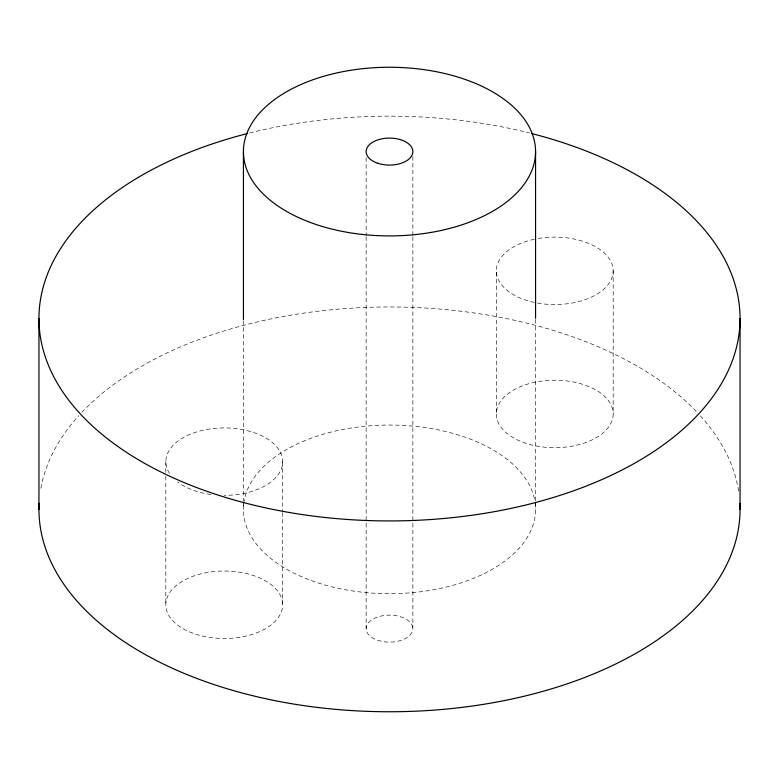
<?xml version="1.0" encoding="UTF-8"?>
<svg xmlns="http://www.w3.org/2000/svg" width="779" height="779" viewBox="0 0 779 779"><rect width="100%" height="100%" fill="white"/><g stroke="black" fill="none" stroke-linecap="round" stroke-linejoin="round"><path stroke-width="0.58" stroke-dasharray="3.9 2.92" d="M613.18 270.839L613.18 413.951A58.425 33.731 0 0 1 525.543 443.163A58.425 33.731 0 0 1 525.543 384.738A58.425 33.731 0 0 1 613.18 413.951M535.562 319.517L535.562 500.839M535.562 502.056L535.562 509.359M534.336 239.241A58.425 33.731 0 0 0 496.33 270.839L496.33 413.951M412.87 156.452L412.87 235.55M412.87 236.767L412.87 628.624A23.37 13.496 0 0 1 377.815 640.309A23.37 13.496 0 0 1 377.815 616.939A23.37 13.496 0 0 1 412.87 628.624M366.13 157.66L366.13 235.55M366.13 236.767L366.13 628.624M282.67 461.655L282.67 511.384M282.67 512.592L282.67 604.767A58.425 33.731 0 0 1 195.032 633.979A58.425 33.731 0 0 1 195.032 575.554A58.425 33.731 0 0 1 282.67 604.767M243.438 320.734L243.438 500.839M243.438 502.056L243.438 509.359M165.82 461.655L165.82 474.995M165.82 476.212L165.82 604.767M535.192 503.341A146.062 84.327 0 0 1 390.542 593.686A146.062 84.327 0 0 1 243.671 504.549M243.808 503.341A146.062 84.327 0 0 1 387.767 425.042A146.062 84.327 0 0 1 534.9 501.345M249.592 132.975A350.55 202.384 0 0 1 529.408 132.975M40.859 488.277A350.55 202.384 0 0 1 78.689 415.762M81.834 412.364A350.55 202.384 0 0 1 389.5 306.975A350.55 202.384 0 0 1 697.166 412.364M700.311 415.762A350.55 202.384 0 0 1 739.018 493.818M538.289 238.481A58.425 33.731 0 0 1 613.151 271.744A58.425 33.731 0 0 1 535.309 302.651M534.336 302.447A58.425 33.731 0 0 1 496.33 270.839M169.51 473.447A58.425 33.731 0 0 1 210.476 428.878A58.425 33.731 0 0 1 282.261 457.653A58.425 33.731 0 0 1 224.245 495.386M210.817 494.48A58.425 33.731 0 0 1 177.476 481.87"/><path stroke-width="1.17" d="M740.05 318.543L740.05 509.359M535.562 151.584L535.562 318.299M243.438 151.584L243.438 319.517M38.95 318.543L38.95 509.359M531.706 133.56A350.55 202.384 0 0 1 665.821 443.085A350.55 202.384 0 0 1 113.179 443.085A350.55 202.384 0 0 1 247.294 133.56M739.894 503.341A350.55 202.384 0 0 1 389.5 711.753A350.55 202.384 0 0 1 39.106 503.341M377.815 163.269A23.37 13.496 0 0 0 412.87 151.584A23.37 13.496 0 0 0 377.815 139.899A23.37 13.496 0 0 0 377.815 163.269M307.627 221.421A146.062 84.327 0 0 0 535.192 157.592A146.062 84.327 0 0 0 325.68 75.729A146.062 84.327 0 0 0 307.627 221.421"/></g></svg>
